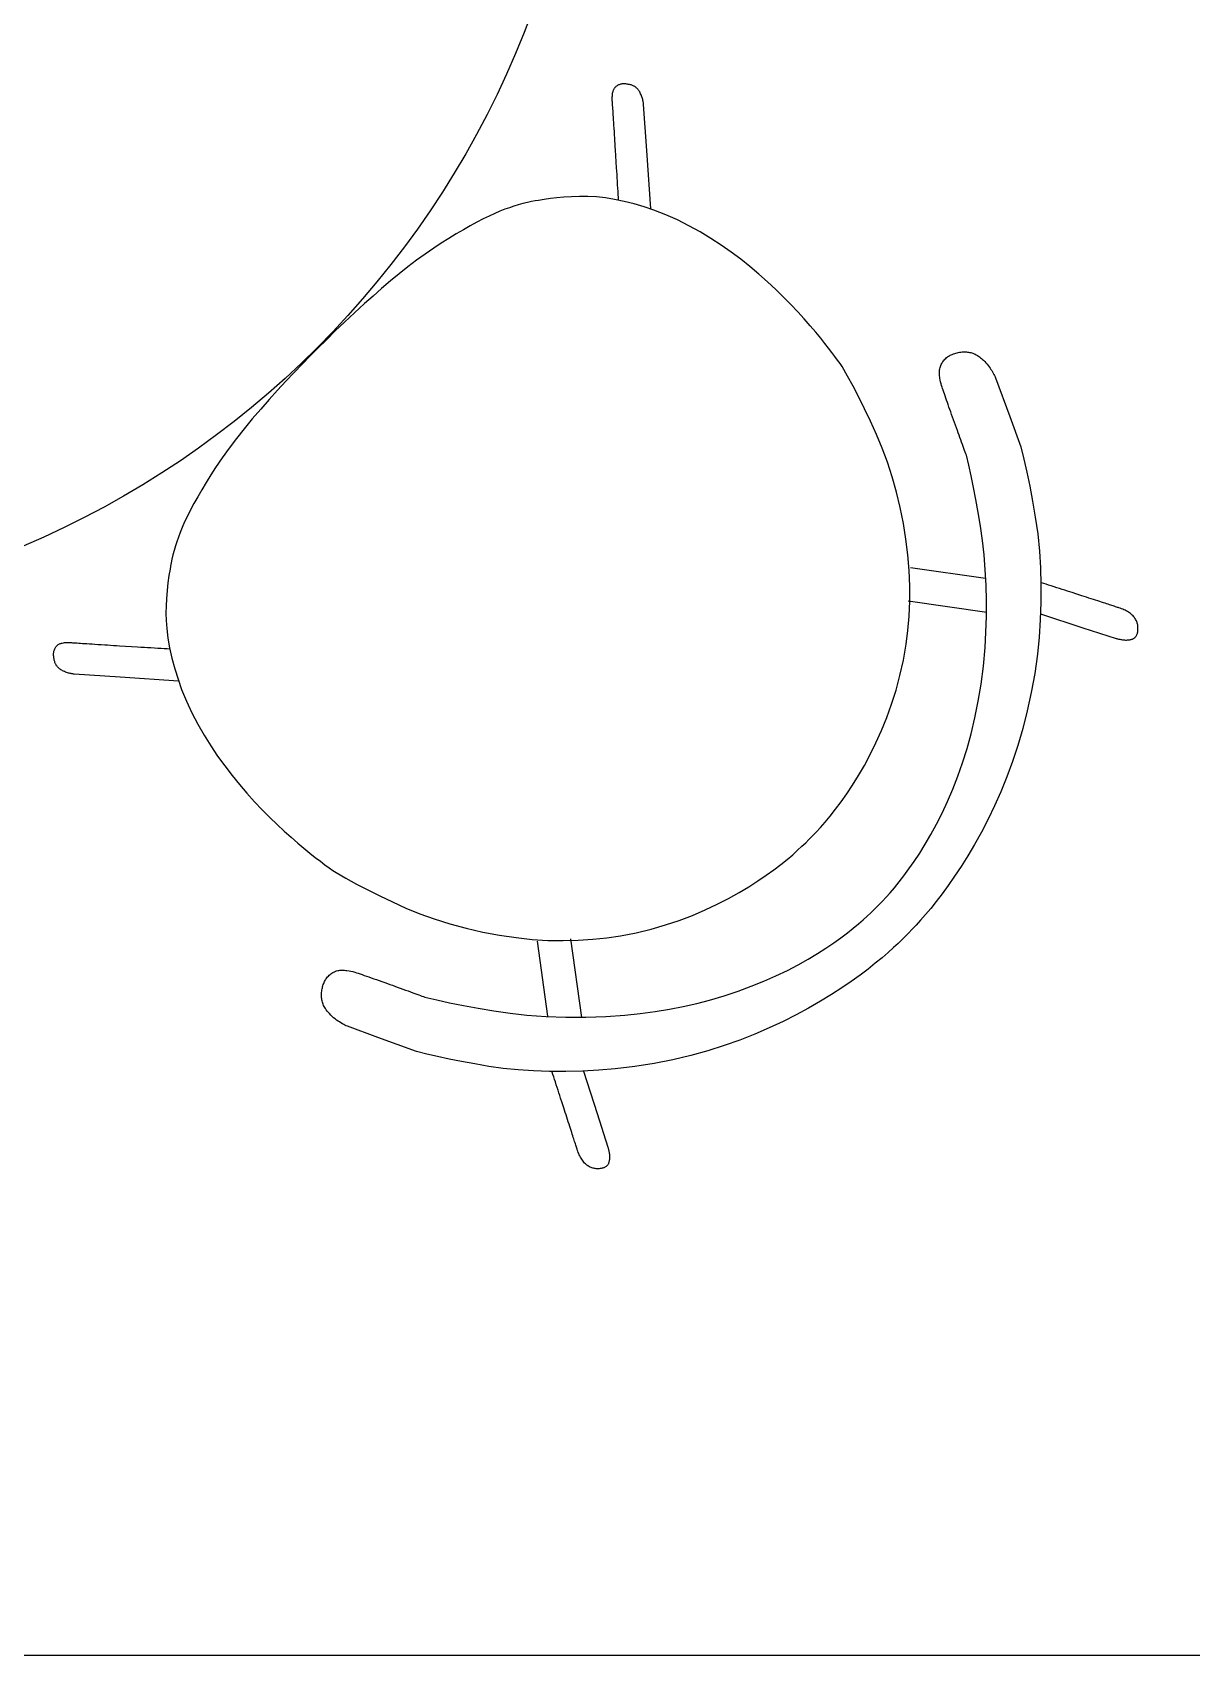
# Model space of a CAD drawing. Extents: x -120222 to -41942, y -19134 to 30932.
# Drawn here: x -94078 to -93451, y 4535 to 5411 of the extents above; entities that cross this region are included whole.
import ezdxf

# ---------------------------------------------------------------- set-up
doc = ezdxf.new("R2010")
doc.units = 0
doc.header["$LTSCALE"] = 150
doc.header["$MEASUREMENT"] = 0
doc.linetypes.add('ISO-10______', pattern=[4.699, 3.048, -0.762, 0.127, -0.762])
doc.layers.get('0').update_dxf_attribs({"linetype": 'CONTINUOUS'})
doc.layers.add('_____', color=7, linetype='CONTINUOUS')
doc.layers.add('____B', color=7, linetype='CONTINUOUS')

# ---------------------------------------------------------------- blocks, each defined once
blk = doc.blocks.new('____-432')
at = {"color": 1, "linetype": 'Continuous'}
for p, q in [((-100038.37, 573.71), (-99997.89, 568.06)), ((-100039.64, 555.65), (-99997.15, 549.67)), ((-100240.24, 371.84), (-100234.57, 331.38)), ((-100222.17, 373.12), (-100216.18, 330.63))]:
    blk.add_line(p, q, dxfattribs=at)
for points in [[(-100190.95, 834.72, 0), (-100191.36, 834.81, 0), (-100191.79, 834.88, 0), (-100192.25, 834.93, 0), (-100192.73, 834.96, 0), (-100193.04, 834.97, 0), (-100193.36, 834.97, 0), (-100193.69, 834.97, 0), (-100194.03, 834.96, 0), (-100194.37, 834.93, 0), (-100194.75, 834.87, 0), (-100195.13, 834.79, 0), (-100195.5, 834.68, 0), (-100195.87, 834.54, 0), (-100196.24, 834.38, 0), (-100196.61, 834.2, 0), (-100196.98, 833.98, 0), (-100197.34, 833.75, 0), (-100197.64, 833.52, 0), (-100197.92, 833.28, 0), (-100198.18, 833.02, 0), (-100198.41, 832.74, 0), (-100198.63, 832.43, 0), (-100198.82, 832.11, 0), (-100198.98, 831.79, 0), (-100199.13, 831.45, 0), (-100199.26, 831.1, 0), (-100199.36, 830.73, 0), (-100199.45, 830.34, 0), (-100199.57, 829.69, 0), (-100199.67, 829.05, 0), (-100199.73, 828.42, 0), (-100199.78, 827.78, 0), (-100199.79, 827.16, 0), (-100199.79, 826.54, 0), (-100199.75, 825.92, 0)], [(-100182.69, 823.86, 0), (-100182.72, 824.24, 0), (-100182.78, 824.65, 0), (-100182.85, 825.08, 0), (-100182.93, 825.54, 0), (-100183.03, 826.01, 0), (-100183.14, 826.5, 0), (-100183.26, 827, 0), (-100183.4, 827.53, 0), (-100183.57, 828.05, 0), (-100183.77, 828.58, 0), (-100184, 829.11, 0), (-100184.25, 829.64, 0), (-100184.53, 830.18, 0), (-100184.77, 830.6, 0), (-100185.02, 831.03, 0), (-100185.29, 831.44, 0), (-100185.57, 831.82, 0), (-100185.82, 832.12, 0), (-100186.07, 832.4, 0), (-100186.33, 832.67, 0), (-100186.6, 832.91, 0), (-100186.88, 833.14, 0), (-100187.17, 833.34, 0), (-100187.44, 833.52, 0), (-100187.73, 833.68, 0), (-100188.01, 833.82, 0), (-100188.3, 833.96, 0), (-100188.58, 834.08, 0), (-100189, 834.24, 0), (-100189.4, 834.39, 0), (-100189.8, 834.5, 0), (-100190.19, 834.6, 0), (-100190.58, 834.67, 0), (-100190.95, 834.72, 0)], [(-100199.75, 825.92, 0), (-100199.71, 825.37, 0), (-100199.67, 824.74, 0), (-100199.61, 824.03, 0), (-100199.56, 823.23, 0), (-100199.5, 822.34, 0), (-100199.43, 821.37, 0), (-100199.36, 820.38, 0), (-100199.29, 819.31, 0), (-100199.21, 818.17, 0), (-100199.13, 816.93, 0), (-100199.04, 815.59, 0), (-100198.95, 814.15, 0), (-100198.85, 812.6, 0), (-100198.74, 810.95, 0), (-100198.63, 809.2, 0), (-100198.51, 807.35, 0), (-100198.42, 805.83, 0), (-100198.32, 804.24, 0), (-100198.22, 802.61, 0), (-100198.12, 801, 0), (-100198.02, 799.4, 0), (-100197.81, 796.06, 0), (-100197.61, 792.8, 0), (-100197.41, 789.61, 0), (-100197.3, 787.76, 0), (-100197.19, 785.94, 0), (-100197.08, 784.17, 0), (-100196.98, 782.46, 0), (-100196.86, 780.51, 0), (-100196.75, 778.64, 0), (-100196.64, 776.87, 0), (-100196.54, 775.18, 0), (-100196.44, 773.59, 0), (-100196.35, 772.08, 0)], [(-100178.83, 767.39, 0), (-100180.99, 799.01, 0), (-100182.69, 823.86, 0)], [(-100239.44, 771.98, 0), (-100241.2, 771.78, 0), (-100243.19, 771.44, 0), (-100245.4, 770.96, 0), (-100247.83, 770.34, 0), (-100250.48, 769.58, 0), (-100252.72, 768.88, 0), (-100255.09, 768.09, 0), (-100257.61, 767.22, 0), (-100260.29, 766.18, 0), (-100263.14, 764.97, 0), (-100266.18, 763.58, 0), (-100269.39, 762, 0), (-100272.77, 760.25, 0), (-100276.33, 758.32, 0), (-100280.07, 756.2, 0), (-100283.91, 753.95, 0), (-100287.92, 751.53, 0), (-100291.99, 748.96, 0), (-100296.07, 746.27, 0), (-100300.72, 743.05, 0), (-100305.39, 739.67, 0), (-100310.07, 736.12, 0), (-100314.77, 732.41, 0), (-100319.48, 728.53, 0), (-100324.21, 724.49, 0), (-100328.89, 720.36, 0), (-100333.43, 716.29, 0), (-100338.94, 711.26, 0), (-100344.22, 706.33, 0), (-100349.27, 701.51, 0), (-100354.1, 696.78, 0), (-100358.69, 692.15, 0)], [(-100075.43, 682.32, 0), (-100076.51, 683.9, 0), (-100077.78, 685.68, 0), (-100079.22, 687.67, 0), (-100080.85, 689.85, 0), (-100082.65, 692.24, 0), (-100084.65, 694.82, 0), (-100086.88, 697.59, 0), (-100089.59, 700.85, 0), (-100092.56, 704.34, 0), (-100095.8, 708.04, 0), (-100099.29, 711.87, 0), (-100103.02, 715.79, 0), (-100106.99, 719.8, 0), (-100111.2, 723.91, 0), (-100115.64, 728.07, 0), (-100120.3, 732.18, 0), (-100125.16, 736.26, 0), (-100130.15, 740.22, 0), (-100135.34, 744.13, 0), (-100140.71, 747.92, 0), (-100146.27, 751.53, 0), (-100152.1, 755.03, 0), (-100158.12, 758.36, 0), (-100164.31, 761.48, 0), (-100170.67, 764.29, 0), (-100177.17, 766.8, 0), (-100182.4, 768.55, 0), (-100187.71, 770.11, 0), (-100193.08, 771.46, 0), (-100198.29, 772.55, 0), (-100203.32, 773.37, 0), (-100208.18, 773.92, 0), (-100212.86, 774.21, 0), (-100217.37, 774.22, 0), (-100221.68, 774.04, 0), (-100225.75, 773.77, 0), (-100229.52, 773.44, 0), (-100233.05, 773.03, 0), (-100236.36, 772.54, 0), (-100239.44, 771.98, 0)], [(-100358.69, 692.15, 0), (-100362.88, 687.99, 0), (-100367.16, 683.65, 0), (-100371.52, 679.12, 0), (-100375.95, 674.4, 0), (-100380.47, 669.49, 0), (-100384.99, 664.48, 0), (-100389.59, 659.3, 0), (-100394.17, 654.01, 0), (-100398.54, 648.73, 0), (-100402.71, 643.47, 0), (-100406.66, 638.23, 0), (-100410.42, 633.01, 0), (-100413.96, 627.8, 0), (-100416.6, 623.73, 0), (-100419.11, 619.67, 0), (-100421.46, 615.73, 0), (-100423.63, 611.96, 0), (-100425.67, 608.29, 0), (-100427.53, 604.81, 0), (-100429.21, 601.5, 0), (-100430.71, 598.36, 0), (-100432.02, 595.4, 0), (-100433.14, 592.67, 0), (-100434.09, 590.11, 0), (-100434.91, 587.69, 0), (-100435.65, 585.41, 0), (-100436.42, 582.86, 0), (-100437.07, 580.5, 0), (-100437.61, 578.32, 0), (-100438.02, 576.33, 0), (-100438.32, 574.53, 0), (-100438.5, 572.92, 0)], [(-100021.38, 671.21, 0), (-100021.67, 672.11, 0), (-100021.92, 673.03, 0), (-100022.15, 673.97, 0), (-100022.34, 674.94, 0), (-100022.5, 675.92, 0), (-100022.59, 676.58, 0), (-100022.67, 677.24, 0), (-100022.73, 677.92, 0), (-100022.77, 678.6, 0), (-100022.77, 679.26, 0), (-100022.74, 679.9, 0), (-100022.67, 680.53, 0), (-100022.57, 681.14, 0), (-100022.43, 681.74, 0), (-100022.26, 682.31, 0), (-100022.05, 682.88, 0), (-100021.81, 683.42, 0), (-100021.54, 683.92, 0), (-100021.25, 684.4, 0), (-100020.93, 684.87, 0), (-100020.6, 685.31, 0), (-100020.26, 685.73, 0), (-100019.82, 686.23, 0), (-100019.36, 686.69, 0), (-100018.89, 687.11, 0), (-100018.41, 687.5, 0), (-100017.92, 687.84, 0), (-100017.42, 688.14, 0), (-100016.91, 688.41, 0), (-100016.4, 688.64, 0), (-100015.9, 688.86, 0), (-100015.21, 689.14, 0), (-100014.54, 689.37, 0), (-100013.89, 689.57, 0), (-100013.27, 689.72, 0), (-100012.67, 689.84, 0)], [(-100012.67, 689.84, 0), (-100011.96, 689.99, 0), (-100011.21, 690.1, 0), (-100010.44, 690.17, 0), (-100009.63, 690.19, 0), (-100008.79, 690.18, 0), (-100008.22, 690.15, 0), (-100007.64, 690.1, 0), (-100007.05, 690.04, 0), (-100006.45, 689.95, 0), (-100005.84, 689.82, 0), (-100005.25, 689.66, 0), (-100004.65, 689.46, 0), (-100004.05, 689.22, 0), (-100003.46, 688.95, 0), (-100002.87, 688.63, 0), (-100002.28, 688.28, 0), (-100001.69, 687.89, 0), (-100001.14, 687.49, 0), (-100000.59, 687.06, 0), (-100000.04, 686.6, 0), (-99999.52, 686.14, 0), (-99999.01, 685.67, 0), (-99998.32, 685, 0), (-99997.67, 684.31, 0), (-99997.06, 683.62, 0), (-99996.48, 682.92, 0), (-99995.94, 682.21, 0), (-99995.44, 681.49, 0), (-99994.98, 680.78, 0), (-99994.54, 680.08, 0), (-99994.12, 679.37, 0), (-99993.72, 678.69, 0), (-99993.36, 678.04, 0), (-99993.03, 677.4, 0), (-99992.73, 676.79, 0), (-99992.46, 676.21, 0)], [(-100093.36, 426.82, 0), (-100091.51, 428.63, 0), (-100089.43, 430.8, 0), (-100087.11, 433.33, 0), (-100084.56, 436.21, 0), (-100081.8, 439.48, 0), (-100078.86, 443.2, 0), (-100075.95, 447.13, 0), (-100072.89, 451.47, 0), (-100069.7, 456.2, 0), (-100066.49, 461.33, 0), (-100063.32, 466.83, 0), (-100060.18, 472.72, 0), (-100057.06, 478.99, 0), (-100054.04, 485.63, 0), (-100051.22, 492.63, 0), (-100048.61, 499.98, 0), (-100046.25, 507.55, 0), (-100044.1, 515.46, 0), (-100042.27, 523.69, 0), (-100040.81, 532.25, 0), (-100039.87, 539.76, 0), (-100039.2, 547.5, 0), (-100038.8, 555.47, 0), (-100038.75, 563.65, 0), (-100039.09, 572.05, 0), (-100039.83, 580.66, 0), (-100040.88, 588.98, 0), (-100042.28, 597.48, 0), (-100044.02, 606.09, 0), (-100046.03, 614.49, 0), (-100048.32, 622.65, 0), (-100050.88, 630.55, 0), (-100053.71, 638.22, 0), (-100056.81, 645.63, 0), (-100060.07, 652.75, 0), (-100063.29, 659.5, 0), (-100066.4, 665.75, 0), (-100069.46, 671.64, 0), (-100072.47, 677.16, 0), (-100075.43, 682.32, 0)], [(-99992.46, 676.21, 0), (-99984.82, 655.28, 0), (-99978.83, 638.85, 0)], [(-100008.22, 634.42, 0), (-100008.52, 635.22, 0), (-100008.83, 636.09, 0), (-100009.18, 637.02, 0), (-100009.54, 638.03, 0), (-100009.94, 639.1, 0), (-100010.35, 640.23, 0), (-100010.78, 641.42, 0), (-100011.24, 642.68, 0), (-100011.72, 644, 0), (-100012.16, 645.23, 0), (-100012.62, 646.5, 0), (-100013.1, 647.83, 0), (-100013.59, 649.2, 0), (-100014.1, 650.62, 0), (-100014.63, 652.09, 0), (-100015.16, 653.57, 0), (-100015.68, 655.01, 0), (-100016.18, 656.42, 0), (-100016.67, 657.79, 0), (-100017.15, 659.13, 0), (-100017.61, 660.43, 0), (-100018.05, 661.7, 0), (-100018.49, 662.94, 0), (-100018.91, 664.13, 0), (-100019.31, 665.27, 0), (-100019.7, 666.4, 0), (-100020.08, 667.48, 0), (-100020.44, 668.5, 0), (-100020.77, 669.46, 0), (-100021.08, 670.36, 0), (-100021.38, 671.21, 0)], [(-100056.86, 390.32, 0), (-100055.32, 391.78, 0), (-100053.58, 393.55, 0), (-100051.62, 395.63, 0), (-100049.45, 398.01, 0), (-100047.08, 400.74, 0), (-100044.53, 403.88, 0), (-100041.97, 407.21, 0), (-100039.24, 410.92, 0), (-100036.37, 415, 0), (-100033.43, 419.45, 0), (-100030.46, 424.27, 0), (-100027.45, 429.47, 0), (-100024.42, 435.03, 0), (-100021.39, 440.98, 0), (-100018.45, 447.3, 0), (-100015.61, 453.99, 0), (-100012.91, 460.94, 0), (-100010.3, 468.24, 0), (-100007.87, 475.92, 0), (-100005.65, 483.96, 0), (-100003.61, 492.52, 0), (-100001.79, 501.46, 0), (-100000.22, 510.79, 0), (-99998.98, 520.5, 0), (-99998.09, 530.59, 0), (-99997.64, 538.79, 0), (-99997.4, 547.23, 0), (-99997.38, 555.82, 0), (-99997.58, 564.26, 0), (-99998, 572.5, 0), (-99998.64, 580.54, 0), (-99999.5, 588.39, 0), (-100000.59, 596.04, 0), (-100001.83, 603.44, 0), (-100003.09, 610.46, 0), (-100004.35, 616.99, 0), (-100005.62, 623.17, 0), (-100006.91, 628.98, 0), (-100008.22, 634.42, 0)], [(-99978.83, 638.85, 0), (-99977.17, 632.33, 0), (-99975.56, 625.27, 0), (-99973.99, 617.69, 0), (-99972.46, 609.58, 0), (-99970.97, 600.94, 0), (-99969.69, 591.87, 0), (-99968.75, 582.48, 0), (-99968.21, 573.59, 0), (-99967.96, 564.42, 0), (-99968.01, 554.99, 0), (-99968.35, 545.43, 0), (-99968.97, 536.1, 0), (-99969.86, 527, 0), (-99971.29, 516.41, 0), (-99973.12, 506.16, 0), (-99975.3, 496.26, 0), (-99977.73, 486.73, 0), (-99980.41, 477.56, 0), (-99983.28, 468.9, 0), (-99986.4, 460.6, 0), (-99989.65, 452.65, 0), (-99993, 445.08, 0), (-99996.52, 437.74, 0), (-100000.13, 430.78, 0), (-100003.82, 424.2, 0), (-100007.47, 418.02, 0), (-100011.07, 412.24, 0), (-100014.57, 406.95, 0), (-100018.02, 402.04, 0), (-100021.34, 397.52, 0), (-100024.48, 393.4, 0), (-100027.49, 389.61, 0), (-100030.31, 386.23, 0), (-100032.93, 383.25, 0), (-100035.33, 380.61, 0), (-100037.5, 378.29, 0), (-100039.44, 376.29, 0), (-100041.15, 374.61, 0)], [(-100438.5, 572.92, 0), (-100439.14, 569.35, 0), (-100439.68, 565.47, 0), (-100440.12, 561.28, 0), (-100440.46, 556.79, 0), (-100440.66, 553.04, 0), (-100440.77, 549.12, 0), (-100440.67, 545.05, 0), (-100440.37, 540.84, 0), (-100439.72, 535.65, 0), (-100438.78, 530.27, 0), (-100437.53, 524.68, 0), (-100436.01, 518.98, 0), (-100434.27, 513.39, 0), (-100432.31, 507.9, 0), (-100429.67, 501.46, 0), (-100426.73, 495.17, 0), (-100423.51, 489.05, 0), (-100420.11, 483.1, 0), (-100416.53, 477.35, 0), (-100412.84, 471.87, 0), (-100408.99, 466.57, 0), (-100405.05, 461.47, 0), (-100401.08, 456.57, 0), (-100396.99, 451.79, 0), (-100392.85, 447.23, 0), (-100388.7, 442.88, 0), (-100384.64, 438.77, 0), (-100380.66, 434.9, 0), (-100376.85, 431.33, 0), (-100373.12, 428, 0), (-100369.56, 424.91, 0), (-100366.22, 422.09, 0), (-100363.03, 419.47, 0), (-100360.07, 417.12, 0), (-100357.33, 415.03, 0), (-100354.84, 413.17, 0), (-100352.6, 411.53, 0), (-100350.6, 410.11, 0), (-100348.85, 408.9, 0)], [(-99925.76, 551.96, 0), (-99926.13, 552.08, 0), (-99926.56, 552.22, 0), (-99927.06, 552.38, 0), (-99927.63, 552.56, 0), (-99928.26, 552.77, 0), (-99928.97, 553, 0), (-99929.57, 553.19, 0), (-99930.21, 553.4, 0), (-99930.89, 553.62, 0), (-99931.62, 553.86, 0), (-99932.41, 554.11, 0), (-99933.26, 554.39, 0), (-99934.16, 554.68, 0), (-99935.13, 554.99, 0), (-99936.16, 555.33, 0), (-99937.24, 555.68, 0), (-99938.39, 556.05, 0), (-99939.59, 556.44, 0), (-99940.78, 556.82, 0), (-99942.02, 557.23, 0), (-99943.3, 557.64, 0), (-99944.57, 558.05, 0), (-99945.82, 558.46, 0), (-99948.45, 559.31, 0), (-99951.04, 560.15, 0), (-99953.57, 560.97, 0), (-99955.04, 561.45, 0), (-99956.5, 561.92, 0), (-99957.91, 562.38, 0), (-99959.28, 562.83, 0), (-99960.85, 563.33, 0), (-99962.35, 563.82, 0), (-99963.77, 564.28, 0), (-99965.13, 564.72, 0), (-99966.41, 565.14, 0), (-99967.63, 565.53, 0)], [(-99968.21, 548.65, 0), (-99945.24, 541.23, 0), (-99927.2, 535.39, 0)], [(-99915.74, 538.46, 0), (-99915.64, 539.03, 0), (-99915.57, 539.6, 0), (-99915.52, 540.15, 0), (-99915.49, 540.69, 0), (-99915.49, 541.22, 0), (-99915.52, 541.74, 0), (-99915.57, 542.22, 0), (-99915.63, 542.69, 0), (-99915.72, 543.15, 0), (-99915.83, 543.6, 0), (-99915.97, 544.05, 0), (-99916.14, 544.53, 0), (-99916.35, 545, 0), (-99916.58, 545.45, 0), (-99916.83, 545.9, 0), (-99917.12, 546.33, 0), (-99917.43, 546.75, 0), (-99917.77, 547.16, 0), (-99918.13, 547.56, 0), (-99918.57, 548, 0), (-99919.03, 548.42, 0), (-99919.53, 548.83, 0), (-99920.06, 549.22, 0), (-99920.62, 549.6, 0), (-99921.21, 549.97, 0), (-99921.83, 550.32, 0), (-99922.42, 550.62, 0), (-99923.04, 550.91, 0), (-99923.68, 551.2, 0), (-99924.35, 551.46, 0), (-99925.04, 551.72, 0), (-99925.76, 551.96, 0)], [(-99927.2, 535.39, 0), (-99926.84, 535.3, 0), (-99926.48, 535.2, 0), (-99926.09, 535.11, 0), (-99925.68, 535.02, 0), (-99925.26, 534.94, 0), (-99924.83, 534.86, 0), (-99924.38, 534.78, 0), (-99923.91, 534.71, 0), (-99923.43, 534.64, 0), (-99922.85, 534.59, 0), (-99922.27, 534.57, 0), (-99921.68, 534.57, 0), (-99921.09, 534.59, 0), (-99920.5, 534.64, 0), (-99919.9, 534.72, 0), (-99919.52, 534.78, 0), (-99919.17, 534.86, 0), (-99918.84, 534.95, 0), (-99918.52, 535.06, 0), (-99918.22, 535.18, 0), (-99917.95, 535.32, 0), (-99917.7, 535.46, 0), (-99917.48, 535.61, 0), (-99917.27, 535.78, 0), (-99917.08, 535.96, 0), (-99916.91, 536.15, 0), (-99916.68, 536.43, 0), (-99916.48, 536.72, 0), (-99916.3, 537, 0), (-99916.15, 537.29, 0), (-99916.01, 537.58, 0), (-99915.9, 537.87, 0), (-99915.81, 538.16, 0), (-99915.74, 538.46, 0)], [(-100501.24, 524.44, 0), (-100501.32, 524.85, 0), (-100501.39, 525.28, 0), (-100501.44, 525.73, 0), (-100501.47, 526.21, 0), (-100501.49, 526.52, 0), (-100501.49, 526.84, 0), (-100501.49, 527.17, 0), (-100501.47, 527.51, 0), (-100501.45, 527.85, 0), (-100501.39, 528.23, 0), (-100501.31, 528.61, 0), (-100501.2, 528.98, 0), (-100501.07, 529.35, 0), (-100500.91, 529.72, 0), (-100500.72, 530.09, 0), (-100500.51, 530.46, 0), (-100500.27, 530.82, 0), (-100500.05, 531.12, 0), (-100499.8, 531.39, 0), (-100499.54, 531.65, 0), (-100499.26, 531.89, 0), (-100498.96, 532.1, 0), (-100498.64, 532.29, 0), (-100498.32, 532.46, 0), (-100497.98, 532.6, 0), (-100497.63, 532.73, 0), (-100497.25, 532.84, 0), (-100496.86, 532.93, 0), (-100496.22, 533.04, 0), (-100495.58, 533.14, 0), (-100494.95, 533.2, 0), (-100494.31, 533.25, 0), (-100493.69, 533.26, 0), (-100493.07, 533.25, 0), (-100492.45, 533.22, 0)], [(-100492.45, 533.22, 0), (-100491.91, 533.18, 0), (-100491.28, 533.13, 0), (-100490.56, 533.08, 0), (-100489.76, 533.03, 0), (-100488.87, 532.97, 0), (-100487.9, 532.9, 0), (-100486.91, 532.83, 0), (-100485.84, 532.76, 0), (-100484.7, 532.68, 0), (-100483.46, 532.6, 0), (-100482.12, 532.51, 0), (-100480.67, 532.42, 0), (-100479.13, 532.32, 0), (-100477.48, 532.21, 0), (-100475.73, 532.1, 0), (-100473.88, 531.99, 0), (-100472.35, 531.89, 0), (-100470.76, 531.79, 0), (-100469.14, 531.69, 0), (-100467.52, 531.59, 0), (-100465.92, 531.49, 0), (-100462.59, 531.29, 0), (-100459.32, 531.08, 0), (-100456.13, 530.89, 0), (-100454.29, 530.78, 0), (-100452.46, 530.67, 0), (-100450.69, 530.56, 0), (-100448.98, 530.46, 0), (-100447.03, 530.34, 0), (-100445.16, 530.23, 0), (-100443.39, 530.12, 0), (-100441.7, 530.02, 0), (-100440.11, 529.92, 0), (-100438.6, 529.83, 0)], [(-100490.38, 516.17, 0), (-100490.76, 516.21, 0), (-100491.17, 516.26, 0), (-100491.6, 516.33, 0), (-100492.05, 516.41, 0), (-100492.53, 516.51, 0), (-100493.01, 516.62, 0), (-100493.52, 516.74, 0), (-100494.04, 516.89, 0), (-100494.57, 517.06, 0), (-100495.09, 517.26, 0), (-100495.62, 517.48, 0), (-100496.16, 517.73, 0), (-100496.69, 518.01, 0), (-100497.12, 518.25, 0), (-100497.54, 518.51, 0), (-100497.95, 518.78, 0), (-100498.33, 519.06, 0), (-100498.63, 519.3, 0), (-100498.91, 519.56, 0), (-100499.18, 519.82, 0), (-100499.42, 520.09, 0), (-100499.65, 520.37, 0), (-100499.85, 520.65, 0), (-100500.03, 520.93, 0), (-100500.19, 521.21, 0), (-100500.34, 521.5, 0), (-100500.47, 521.79, 0), (-100500.59, 522.07, 0), (-100500.76, 522.48, 0), (-100500.9, 522.89, 0), (-100501.02, 523.29, 0), (-100501.11, 523.68, 0), (-100501.19, 524.06, 0), (-100501.24, 524.44, 0)], [(-100433.92, 512.3, 0), (-100465.54, 514.47, 0), (-100490.38, 516.17, 0)], [(-100348.85, 408.9, 0), (-100343.52, 405.85, 0), (-100337.81, 402.74, 0), (-100331.72, 399.58, 0), (-100325.23, 396.37, 0), (-100318.35, 393.11, 0), (-100311.09, 389.81, 0), (-100303.55, 386.72, 0), (-100295.75, 383.89, 0), (-100287.31, 381.24, 0), (-100278.6, 378.89, 0), (-100269.6, 376.84, 0), (-100260.48, 375.13, 0), (-100251.55, 373.81, 0), (-100242.83, 372.88, 0), (-100234.33, 372.34, 0), (-100226.04, 372.19, 0), (-100217.96, 372.43, 0), (-100210.11, 372.97, 0), (-100202.48, 373.78, 0), (-100195.09, 374.86, 0), (-100186.67, 376.47, 0), (-100178.57, 378.46, 0), (-100170.81, 380.7, 0), (-100163.39, 383.14, 0), (-100156.18, 385.84, 0), (-100149.34, 388.75, 0), (-100142.85, 391.83, 0), (-100136.74, 394.95, 0), (-100131.01, 398.11, 0), (-100125.76, 401.24, 0), (-100120.87, 404.4, 0), (-100116.37, 407.49, 0), (-100112.26, 410.44, 0), (-100108.46, 413.31, 0), (-100105.08, 416.03, 0), (-100102.09, 418.6, 0), (-100099.42, 420.97, 0), (-100097.08, 423.13, 0), (-100095.06, 425.08, 0), (-100093.36, 426.82, 0)], [(-100300.94, 341.71, 0), (-100294.48, 340.17, 0), (-100287.52, 338.65, 0), (-100280.06, 337.16, 0), (-100272.1, 335.69, 0), (-100263.64, 334.25, 0), (-100254.8, 332.97, 0), (-100245.7, 332, 0), (-100235.38, 331.27, 0), (-100224.75, 330.89, 0), (-100213.84, 330.88, 0), (-100203.14, 331.22, 0), (-100192.82, 331.91, 0), (-100184.52, 332.74, 0), (-100176.49, 333.82, 0), (-100168.72, 335.13, 0), (-100161.21, 336.62, 0), (-100153.97, 338.26, 0), (-100147, 340.05, 0), (-100139.12, 342.36, 0), (-100131.6, 344.87, 0), (-100124.45, 347.52, 0), (-100117.66, 350.26, 0), (-100111.13, 353.14, 0), (-100104.97, 356.12, 0), (-100099.18, 359.16, 0), (-100093.77, 362.19, 0), (-100088.73, 365.17, 0), (-100084.15, 368.08, 0), (-100079.92, 370.95, 0), (-100076.06, 373.72, 0), (-100072.54, 376.34, 0), (-100069.33, 378.86, 0), (-100066.48, 381.22, 0), (-100064, 383.41, 0), (-100061.8, 385.42, 0), (-100059.88, 387.24, 0), (-100058.23, 388.87, 0), (-100056.86, 390.32, 0)], [(-100041.15, 374.61, 0), (-100042.94, 372.79, 0), (-100045.09, 370.72, 0), (-100047.59, 368.39, 0), (-100050.45, 365.8, 0), (-100053.71, 362.97, 0), (-100057.42, 359.93, 0), (-100061.35, 356.85, 0), (-100065.69, 353.59, 0), (-100070.44, 350.14, 0), (-100075.6, 346.61, 0), (-100081.15, 343.03, 0), (-100087.1, 339.41, 0), (-100093.45, 335.74, 0), (-100100.18, 332.07, 0), (-100107.3, 328.5, 0), (-100114.8, 325.03, 0), (-100122.53, 321.72, 0), (-100130.63, 318.51, 0), (-100139.09, 315.5, 0), (-100147.89, 312.73, 0), (-100157.21, 310.15, 0), (-100166.9, 307.83, 0), (-100176.94, 305.78, 0), (-100187.34, 304.12, 0), (-100198.08, 302.85, 0), (-100206.76, 302.14, 0), (-100215.65, 301.67, 0), (-100224.67, 301.44, 0), (-100233.49, 301.48, 0), (-100242.07, 301.78, 0), (-100250.41, 302.35, 0), (-100258.5, 303.18, 0), (-100266.35, 304.28, 0), (-100273.91, 305.55, 0), (-100281.07, 306.86, 0), (-100287.71, 308.18, 0), (-100293.98, 309.53, 0), (-100299.86, 310.9, 0), (-100305.36, 312.31, 0)], [(-100356.35, 346.15, 0), (-100356.25, 346.7, 0), (-100356.11, 347.26, 0), (-100355.95, 347.84, 0), (-100355.74, 348.44, 0), (-100355.51, 349.06, 0), (-100355.3, 349.56, 0), (-100355.07, 350.07, 0), (-100354.82, 350.59, 0), (-100354.54, 351.11, 0), (-100354.22, 351.61, 0), (-100353.86, 352.1, 0), (-100353.46, 352.57, 0), (-100353.02, 353.04, 0), (-100352.54, 353.49, 0), (-100352.03, 353.92, 0), (-100351.6, 354.25, 0), (-100351.14, 354.58, 0), (-100350.67, 354.89, 0), (-100350.17, 355.17, 0), (-100349.67, 355.41, 0), (-100349.12, 355.64, 0), (-100348.55, 355.83, 0), (-100347.96, 355.99, 0), (-100347.36, 356.11, 0), (-100346.74, 356.19, 0), (-100346.1, 356.24, 0), (-100345.49, 356.25, 0), (-100344.86, 356.23, 0), (-100344.22, 356.18, 0), (-100343.59, 356.12, 0), (-100342.96, 356.05, 0), (-100341.86, 355.88, 0), (-100340.79, 355.68, 0), (-100339.75, 355.44, 0), (-100338.73, 355.16, 0), (-100337.74, 354.85, 0)], [(-100337.74, 354.85, 0), (-100336.82, 354.53, 0), (-100335.83, 354.18, 0), (-100334.76, 353.82, 0), (-100333.63, 353.42, 0), (-100332.43, 353, 0), (-100331.19, 352.57, 0), (-100329.88, 352.11, 0), (-100328.51, 351.63, 0), (-100327.09, 351.13, 0), (-100325.63, 350.61, 0), (-100324.13, 350.08, 0), (-100322.58, 349.53, 0), (-100320.99, 348.96, 0), (-100319.71, 348.51, 0), (-100318.41, 348.04, 0), (-100317.12, 347.58, 0), (-100315.86, 347.13, 0), (-100314.29, 346.56, 0), (-100312.79, 346.02, 0), (-100311.34, 345.5, 0), (-100309.96, 345, 0), (-100308.64, 344.52, 0), (-100307.38, 344.06, 0), (-100306.2, 343.63, 0), (-100305.17, 343.26, 0), (-100304.21, 342.9, 0), (-100303.3, 342.57, 0), (-100302.46, 342.26, 0), (-100301.67, 341.98, 0), (-100300.94, 341.71, 0)], [(-100342.73, 325.93, 0), (-100343.37, 326.22, 0), (-100344.04, 326.55, 0), (-100344.74, 326.92, 0), (-100345.46, 327.33, 0), (-100346.21, 327.77, 0), (-100346.98, 328.24, 0), (-100347.77, 328.75, 0), (-100348.58, 329.3, 0), (-100349.38, 329.9, 0), (-100350.16, 330.54, 0), (-100350.94, 331.23, 0), (-100351.7, 331.97, 0), (-100352.45, 332.75, 0), (-100353.03, 333.4, 0), (-100353.6, 334.08, 0), (-100354.14, 334.77, 0), (-100354.62, 335.46, 0), (-100354.99, 336.05, 0), (-100355.32, 336.64, 0), (-100355.61, 337.23, 0), (-100355.87, 337.83, 0), (-100356.09, 338.42, 0), (-100356.27, 339.02, 0), (-100356.41, 339.59, 0), (-100356.51, 340.16, 0), (-100356.58, 340.73, 0), (-100356.64, 341.28, 0), (-100356.68, 341.83, 0), (-100356.71, 342.61, 0), (-100356.71, 343.38, 0), (-100356.67, 344.11, 0), (-100356.6, 344.82, 0), (-100356.49, 345.5, 0), (-100356.35, 346.15, 0)], [(-100305.36, 312.31, 0), (-100326.29, 319.94, 0), (-100342.73, 325.93, 0)], [(-100218.48, 259.25, 0), (-100218.59, 259.61, 0), (-100218.74, 260.04, 0), (-100218.9, 260.54, 0), (-100219.08, 261.11, 0), (-100219.29, 261.74, 0), (-100219.52, 262.45, 0), (-100219.71, 263.05, 0), (-100219.92, 263.69, 0), (-100220.14, 264.37, 0), (-100220.38, 265.1, 0), (-100220.63, 265.89, 0), (-100220.91, 266.73, 0), (-100221.2, 267.64, 0), (-100221.52, 268.61, 0), (-100221.85, 269.63, 0), (-100222.2, 270.72, 0), (-100222.57, 271.86, 0), (-100222.96, 273.07, 0), (-100223.35, 274.26, 0), (-100223.75, 275.5, 0), (-100224.16, 276.78, 0), (-100224.58, 278.04, 0), (-100224.98, 279.3, 0), (-100225.84, 281.93, 0), (-100226.67, 284.51, 0), (-100227.49, 287.05, 0), (-100227.97, 288.52, 0), (-100228.44, 289.98, 0), (-100228.9, 291.4, 0), (-100229.35, 292.77, 0), (-100229.85, 294.33, 0), (-100230.34, 295.83, 0), (-100230.8, 297.25, 0), (-100231.24, 298.61, 0), (-100231.65, 299.9, 0), (-100232.05, 301.11, 0)], [(-100215.17, 301.69, 0), (-100207.74, 278.72, 0), (-100201.91, 260.68, 0)], [(-100204.98, 249.22, 0), (-100205.56, 249.12, 0), (-100206.12, 249.04, 0), (-100206.68, 248.99, 0), (-100207.22, 248.97, 0), (-100207.75, 248.97, 0), (-100208.27, 248.99, 0), (-100208.75, 249.04, 0), (-100209.22, 249.11, 0), (-100209.68, 249.2, 0), (-100210.13, 249.31, 0), (-100210.57, 249.44, 0), (-100211.05, 249.62, 0), (-100211.52, 249.82, 0), (-100211.98, 250.05, 0), (-100212.42, 250.31, 0), (-100212.85, 250.59, 0), (-100213.27, 250.91, 0), (-100213.68, 251.24, 0), (-100214.08, 251.6, 0), (-100214.52, 252.04, 0), (-100214.94, 252.51, 0), (-100215.35, 253.01, 0), (-100215.74, 253.54, 0), (-100216.12, 254.1, 0), (-100216.48, 254.69, 0), (-100216.83, 255.31, 0), (-100217.14, 255.9, 0), (-100217.43, 256.52, 0), (-100217.71, 257.17, 0), (-100217.98, 257.83, 0), (-100218.23, 258.53, 0), (-100218.48, 259.25, 0)], [(-100201.91, 260.68, 0), (-100201.81, 260.33, 0), (-100201.72, 259.96, 0), (-100201.63, 259.57, 0), (-100201.54, 259.17, 0), (-100201.45, 258.74, 0), (-100201.38, 258.31, 0), (-100201.3, 257.86, 0), (-100201.23, 257.39, 0), (-100201.17, 256.9, 0), (-100201.12, 256.33, 0), (-100201.09, 255.75, 0), (-100201.09, 255.16, 0), (-100201.12, 254.57, 0), (-100201.17, 253.97, 0), (-100201.25, 253.37, 0), (-100201.31, 253, 0), (-100201.39, 252.64, 0), (-100201.48, 252.31, 0), (-100201.59, 251.99, 0), (-100201.71, 251.69, 0), (-100201.85, 251.42, 0), (-100201.99, 251.17, 0), (-100202.14, 250.95, 0), (-100202.31, 250.74, 0), (-100202.49, 250.55, 0), (-100202.68, 250.38, 0), (-100202.96, 250.15, 0), (-100203.25, 249.95, 0), (-100203.53, 249.77, 0), (-100203.82, 249.62, 0), (-100204.11, 249.48, 0), (-100204.4, 249.37, 0), (-100204.69, 249.28, 0), (-100204.98, 249.22, 0)]]:
    blk.add_polyline3d(points, dxfattribs=at)
blk = doc.blocks.new('____-434')
at = {"color": 1, "linetype": 'Continuous'}
blk.add_circle((-100712.56, 1046.02), 500, dxfattribs=at)
at = {"color": 1}
blk.add_blockref('____-432', (0, 0), dxfattribs=at)

msp = doc.modelspace()

# ---------------------------------------------------------------- linework, layer by layer
at = {"layer": '____B', "color": 6, "linetype": 'ISO-10______'}
msp.add_line((-41943.00752, 4534.71684), (-107847.23944, 4534.71684), dxfattribs=at)
at = {"layer": '____B', "color": 0, "linetype": 'ISO-10______'}
msp.add_line((-79640.95325, 4534.71684), (-99851.30431, 4534.71684), dxfattribs=at)

# ---------------------------------------------------------------- block references
at = {"layer": '_____', "color": 0}
msp.add_blockref('____-434', (6435.10495, 4548.69799), dxfattribs=at)

doc.saveas('drawing.dxf')
